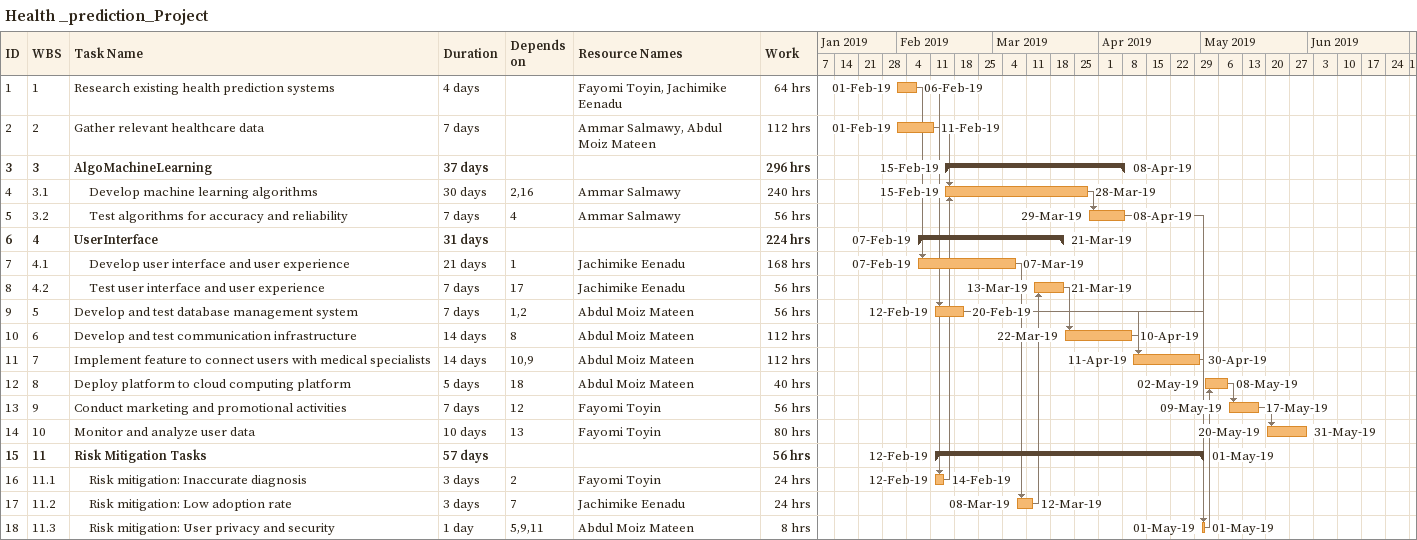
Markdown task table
Health _prediction_Project

| ID | WBS | Task | Duration | Start | Finish | Predecessors | Resources | Work (h) |
|---|---|---|---|---|---|---|---|---|
| 1 | 1 | Research existing health prediction systems | 4d | 2019-02-01 | 2019-02-06 |  | Fayomi Toyin, Jachimike Eenadu | 64 |
| 2 | 2 | Gather relevant healthcare data | 7d | 2019-02-01 | 2019-02-11 |  | Ammar Salmawy, Abdul Moiz Mateen | 112 |
| 3 | 3 | **AlgoMachineLearning** | 37d | 2019-02-15 | 2019-04-08 |  |  | 296 |
| 4 | 3.1 | Develop machine learning algorithms | 30d | 2019-02-15 | 2019-03-28 | 2, 16 | Ammar Salmawy | 240 |
| 5 | 3.2 | Test algorithms for accuracy and reliability | 7d | 2019-03-29 | 2019-04-08 | 4 | Ammar Salmawy | 56 |
| 6 | 4 | **UserInterface** | 31d | 2019-02-07 | 2019-03-21 |  |  | 224 |
| 7 | 4.1 | Develop user interface and user experience | 21d | 2019-02-07 | 2019-03-07 | 1 | Jachimike Eenadu | 168 |
| 8 | 4.2 | Test user interface and user experience | 7d | 2019-03-13 | 2019-03-21 | 17 | Jachimike Eenadu | 56 |
| 9 | 5 | Develop and test database management system | 7d | 2019-02-12 | 2019-02-20 | 1, 2 | Abdul Moiz Mateen | 56 |
| 10 | 6 | Develop and test communication infrastructure | 14d | 2019-03-22 | 2019-04-10 | 8 | Abdul Moiz Mateen | 112 |
| 11 | 7 | Implement feature to connect users with medical specialists | 14d | 2019-04-11 | 2019-04-30 | 10, 9 | Abdul Moiz Mateen | 112 |
| 12 | 8 | Deploy platform to cloud computing platform | 5d | 2019-05-02 | 2019-05-08 | 18 | Abdul Moiz Mateen | 40 |
| 13 | 9 | Conduct marketing and promotional activities | 7d | 2019-05-09 | 2019-05-17 | 12 | Fayomi Toyin | 56 |
| 14 | 10 | Monitor and analyze user data | 10d | 2019-05-20 | 2019-05-31 | 13 | Fayomi Toyin | 80 |
| 15 | 11 | **Risk Mitigation Tasks** | 57d | 2019-02-12 | 2019-05-01 |  |  | 56 |
| 16 | 11.1 | Risk mitigation: Inaccurate diagnosis | 3d | 2019-02-12 | 2019-02-14 | 2 | Fayomi Toyin | 24 |
| 17 | 11.2 | Risk mitigation: Low adoption rate | 3d | 2019-03-08 | 2019-03-12 | 7 | Jachimike Eenadu | 24 |
| 18 | 11.3 | Risk mitigation: User privacy and security | 1d | 2019-05-01 | 2019-05-01 | 5, 9, 11 | Abdul Moiz Mateen | 8 |
